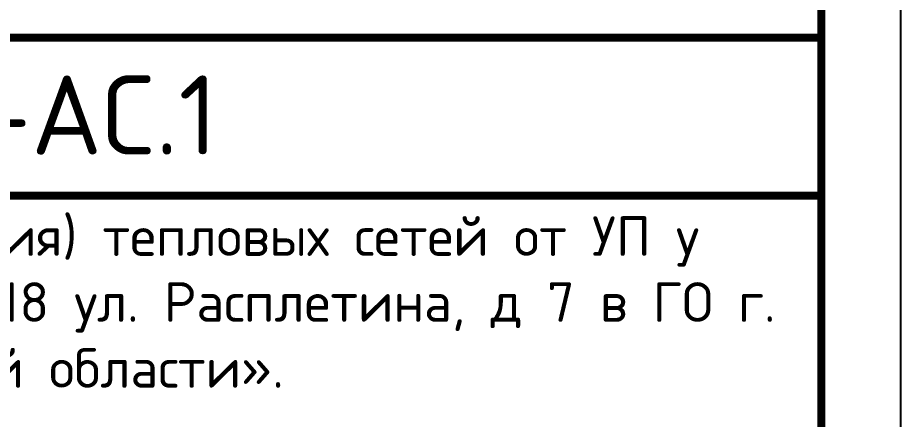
# Model space of a CAD drawing. Header units: millimetres. Extents: x 1601 to 15402, y -324 to 12625.
# Drawn here: x 11187.2 to 11243.1, y 2864.3 to 2889.7 of the extents above; entities that cross this region are included whole.
import ezdxf

# ---------------------------------------------------------------- set-up
doc = ezdxf.new("R2010")
doc.units = ezdxf.units.MM
doc.layers.add('Размерный', color=4, linetype='Continuous', lineweight=30)
doc.styles.add('-ISOCPEUR-', font='isocpeur.TTF')

msp = doc.modelspace()

# ---------------------------------------------------------------- linework, layer by layer
msp.add_lwpolyline([(10649.0991, 3248.4461), (11243.0991, 3248.4461), (11243.0991, 2828.4461), (10649.0991, 2828.4461)], close=True)
at = {"const_width": 0.5}
msp.add_lwpolyline([(10669.0991, 3243.4461), (11238.0991, 3243.4461), (11238.0991, 2833.4461), (10669.0991, 2833.4461)], close=True, dxfattribs=at)
for points in [[(11053.0991, 2833.4461), (11053.0991, 2888.4461), (11238.0991, 2888.4461)], [(11118.0991, 2878.4461), (11238.0991, 2878.4461)]]:
    msp.add_lwpolyline(points, dxfattribs=at)

# ---------------------------------------------------------------- texts
at = {"insert": (11123.6487, 2877.1429), "char_height": 2.5, "width": 110.528844, "attachment_point": 1, "style": '-ISOCPEUR-'}
msp.add_mtext('\\pi5.49715;{\\C7;«Капитальный ремонт (реконструкция) тепловых сетей от УП у \\P\\pi0.95192;ж/д №26 по ул. Б. Новикова до ТК-8018 ул. Расплетина, д 7 в ГО г. \\P\\pi30.38942;Рыбинск Ярославской области».}', dxfattribs=at)
at = {"layer": 'Размерный', "color": 7, "lineweight": 30, "insert": (11080.4995, 2886.0563), "char_height": 5, "width": 185, "attachment_point": 1, "style": '-ISOCPEUR-'}
msp.add_mtext('\\pi66.25,l10;0802.Р.22-АС.1', dxfattribs=at)

doc.saveas('drawing.dxf')
